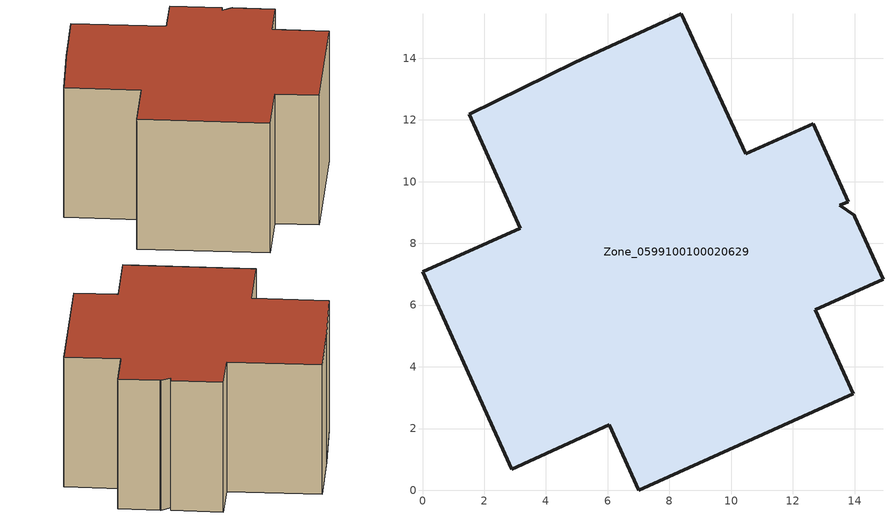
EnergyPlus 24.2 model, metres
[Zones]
Zone_0599100100020629
 floor ground (C_G): 12.73,5.85 13.95,3.13 7.01,0 6.05,2.12 2.88,0.69 0,7.07 3.17,8.49 1.52,12.18 4.94,13.86 8.39,15.44 10.47,10.9 12.66,11.88 13.79,9.35 13.52,9.23 13.98,8.91 14.01,8.86 14.92,6.84 z0
 wall outside (C_F): 2.88,0.69 6.05,2.12 7.01,0 13.95,3.13 12.73,5.85 14.92,6.84 14.01,8.86 13.98,8.91 13.52,9.23 13.79,9.35 12.66,11.88 10.47,10.9 8.39,15.44 4.94,13.86 1.52,12.18 3.17,8.49 0,7.07 2.88,0.69 z0:7.54
 roof outside (C_R): 13.52,9.23 13.79,9.35 12.66,11.88 10.47,10.9 8.39,15.44 4.94,13.86 1.52,12.18 3.17,8.49 0,7.07 2.88,0.69 6.05,2.12 7.01,0 13.95,3.13 12.73,5.85 14.92,6.84 14.01,8.86 13.98,8.91 z7.54
[BUILDING]
Pand.0599100100020629: North Axis=0; Terrain=City; Loads Convergence Tolerance Value=0.04; Temperature Convergence Tolerance Value=0.4; Solar Distribution=FullExterior; Maximum Number of Warmup Days=25; Minimum Number of Warmup Days=1
[Site:Location]
Rotterdam.The.Hague.AP_ZH_NLD Design_Conditions: Latitude=51.96; Longitude=4.45; Time Zone=1; Elevation=-4.5
[SITE:GROUNDTEMPERATURE:BUILDINGSURFACE]
18, 18, 18, 18, 18, 18, 18, 18, 18, 18, 18, 18
[MATERIAL] Thermal Absorptance=0.9; Solar Absorptance=0.7; Visible Absorptance=0.7
Name | Roughness | Thickness | Conductivity | Density | Specific Heat
G.D.2015-2018 | MediumSmooth | 0.15 | 0.0428571 | 540 | 1210
F.D.2015-2018 | Rough | 0.3 | 0.0666667 | 1920 | 840
R.D.2015-2018 | MediumRough | 0.2 | 0.0333333 | 1500 | 1000
[CONSTRUCTION]
C_G: G.D.2015-2018
C_F: F.D.2015-2018
C_R: R.D.2015-2018
[ZONE]
Zone_0599100100020629: Type=1; Multiplier=1; Ceiling Height=Autocalculate; Volume=Autocalculate; Floor Area=autocalculate; Part of Total Floor Area=Yes
[ZONEINFILTRATION:DESIGNFLOWRATE]
Infil_Zone_0599100100020629: Zone or ZoneList or Space or SpaceList=Zone_0599100100020629; Schedule=AlwaysOn; Design Flow Rate Calculation Method=Flow/Area; Flow Rate per Floor Area=0.0021; Constant Term Coefficient=1; Temperature Term Coefficient=0; Velocity Term Coefficient=0; Velocity Squared Term Coefficient=0
[HVACTEMPLATE:ZONE:IDEALLOADSAIRSYSTEM]
Zone_0599100100020629: Maximum Heating Supply Air Temperature=50; Minimum Cooling Supply Air Temperature=13; Maximum Heating Supply Air Humidity Ratio=0.0156; Minimum Cooling Supply Air Humidity Ratio=0.0077; Heating Limit=NoLimit; Cooling Limit=NoLimit; Dehumidification Control Type=ConstantSensibleHeatRatio; Cooling Sensible Heat Ratio=0.7; Dehumidification Setpoint=60; Humidification Control Type=None; Humidification Setpoint=30; Outdoor Air Method=None; Outdoor Air Flow Rate per Person=0.00944; Outdoor Air Flow Rate per Zone Floor Area=0; Outdoor Air Flow Rate per Zone=0; Demand Controlled Ventilation Type=None; Outdoor Air Economizer Type=NoEconomizer; Heat Recovery Type=None; Sensible Heat Recovery Effectiveness=0.7; Latent Heat Recovery Effectiveness=0.65
[ZONECONTROL:THERMOSTAT]
ThermostatControl_Zone_0599100100020629: Zone or ZoneList=Zone_0599100100020629; Control Type Schedule=DualSetpointControlType; Control 1=Thermostat_Zone_0599100100020629; Temperature Difference Between Cutout And Setpoint=0
[THERMOSTATSETPOINT:DUALSETPOINT]
Thermostat_Zone_0599100100020629: Heating Setpoint Temperature Schedule=HeatingSetpoint_Zone_0599100100020629; Cooling Setpoint Temperature Schedule=CoolingSetpoint_Zone_0599100100020629
[SCHEDULE:COMPACT]
HeatingSetpoint_Zone_0599100100020629: Through: 12/31, For: AllDays, Until: 24:00, 21
CoolingSetpoint_Zone_0599100100020629: Through: 12/31, For: AllDays, Until: 24:00, 24
DualSetpointControlType: Through: 12/31, For: AllDays, Until: 24:00, 4
AlwaysOn: Through: 12/31, For: AllDays, Until: 24:00, 1
